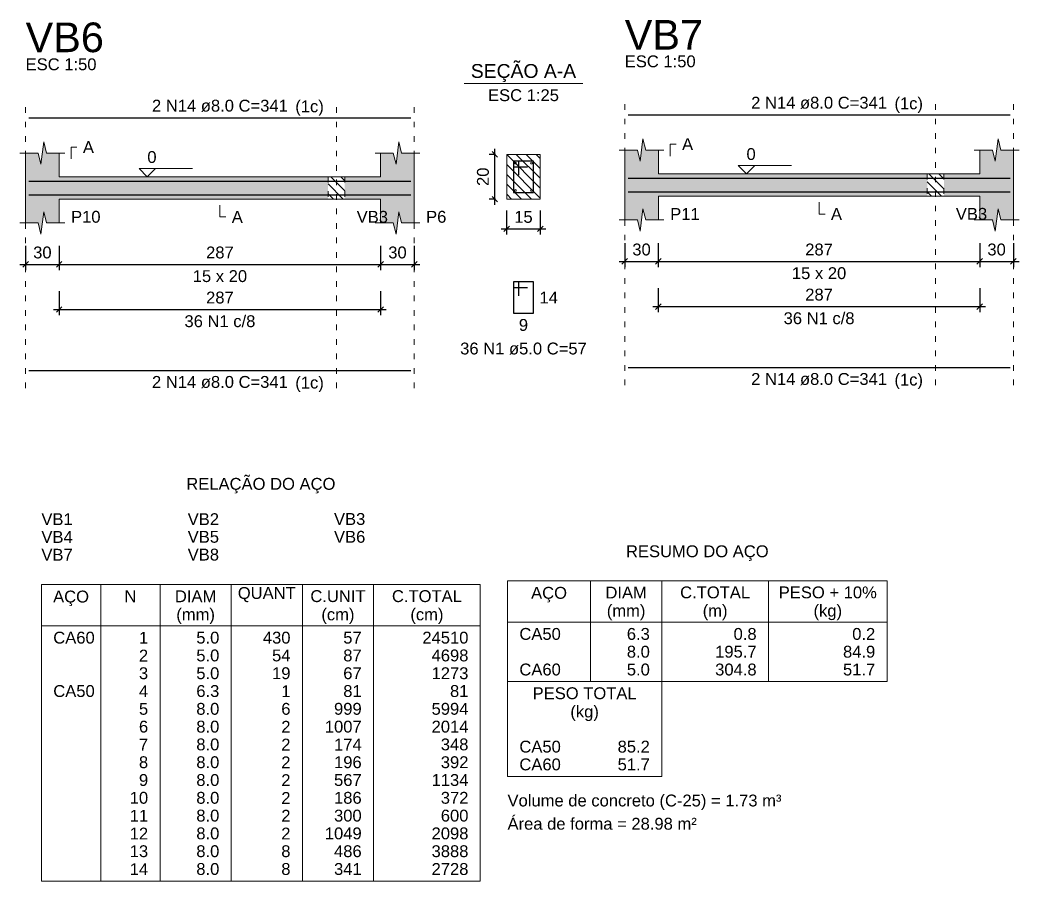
# Model space of a CAD drawing. Header units: inches. Extents: x -52 to 802, y -168 to 85.
# Drawn here: x 164.95 to 182.78, y -6.66 to 8.71 of the extents above; entities that cross this region are included whole.
import ezdxf

# ---------------------------------------------------------------- set-up
doc = ezdxf.new("R2010")
doc.units = ezdxf.units.IN
doc.header["$MEASUREMENT"] = 0
doc.linetypes.add('DOT2', pattern=[3.175, 0, -3.175])
for name, color, linetype, lineweight in [('Descrição da armadura', 7, 'Continuous', 5), ('DT-Barras na forma', 2, 'Continuous', 30), ('DT-Barras no corte', 5, 'Continuous', 5), ('DT-Barras rebatidas', 2, 'Continuous', 30), ('DT-Cotas', 9, 'Continuous', 5), ('DT-Forma', 5, 'Continuous', 5), ('DT-Hachura forma vigas', 252, 'Continuous', 5), ('DT-Hachura intersecção vigas', 9, 'Continuous', 5), ('DT-Hachura seção vigas', 252, 'Continuous', 5), ('DT-Pontilhado', 9, 'DOT2', 5), ('DT-Relação do aço', 9, 'Continuous', 5), ('DT-Textos', 7, 'Continuous', 5), ('DT-Título', 3, 'Continuous', 20), ('Textos armaduras', 7, 'Continuous', 5)]:
    doc.layers.add(name, color=color, linetype=linetype, lineweight=lineweight)
doc.styles.add('Arial', font='arial.ttf')
doc.styles.get("Standard").update_dxf_attribs({"font": 'arial.ttf'})
doc.dimstyles.new('UM_25.000000', dxfattribs={"dimtxt": 0.18, "dimasz": 0.1, "dimexe": 0.1, "dimexo": 0.2, "dimgap": 0, "dimtad": 1, "dimtih": 1, "dimtoh": 1, "dimdec": 1, "dimlfac": 25, "dimzin": 0, "dimdsep": 46, "dimtxsty": 'Standard', "dimcen": 0.09, "dimdle": 0.1, "dimadec": 1, "dimazin": 2, "dimtfac": 1, "dimtdec": 4, "dimtofl": 0, "dimtmove": 0, "dimatfit": 3, "dimfxl": 1, "dimtolj": 1, "dimarcsym": 0})
doc.dimstyles.new('UM_50.000000', dxfattribs={"dimtxt": 0.18, "dimasz": 0.1, "dimexe": 0.1, "dimexo": 0.2, "dimgap": 0, "dimtad": 1, "dimtih": 1, "dimtoh": 1, "dimdec": 1, "dimlfac": 50, "dimzin": 0, "dimdsep": 46, "dimtxsty": 'Standard', "dimcen": 0.09, "dimdle": 0.1, "dimadec": 1, "dimazin": 2, "dimtfac": 1, "dimtdec": 4, "dimtofl": 0, "dimtmove": 0, "dimatfit": 3, "dimfxl": 1, "dimtolj": 1, "dimarcsym": 0})
pattern_1 = [(135, (65.49591, -289.84204), (-0.08838835, -0.08838835), [])]

# ---------------------------------------------------------------- blocks, each defined once
blk = doc.blocks.new('_Oblique')
at = {"color": 0, "linetype": 'ByBlock', "lineweight": -2}
blk.add_line((-0.5, -0.5), (0.5, 0.5), dxfattribs=at)
blk = doc.blocks.new('*D522')
at = {"layer": 'Defpoints', "color": 0, "transparency": 16777216}
for p in [(175.743, 4.929), (176.343, 4.929), (176.343, 4.4)]:
    blk.add_point(p, dxfattribs=at)
at = {"layer": 'DT-Cotas', "color": 0, "lineweight": -2, "transparency": 16777216}
for p, q in [((175.743, 4.729), (175.743, 4.3)), ((176.343, 4.729), (176.343, 4.3)), ((175.643, 4.4), (176.443, 4.4))]:
    blk.add_line(p, q, dxfattribs=at)
at = {"layer": 'DT-Cotas', "color": 0, "lineweight": -2, "transparency": 16777216, "xscale": 0.1, "yscale": 0.1, "zscale": 0.1, "rotation": 180}
blk.add_blockref('_Oblique', (175.743, 4.4), dxfattribs=at)
at = {"layer": 'DT-Cotas', "color": 0, "lineweight": -2, "transparency": 16777216, "xscale": 0.1, "yscale": 0.1, "zscale": 0.1}
blk.add_blockref('_Oblique', (176.343, 4.4), dxfattribs=at)
at = {"layer": 'DT-Cotas', "transparency": 16777216, "insert": (176.043, 4.612), "char_height": 0.2118, "attachment_point": 5, "rotation": 0.0057, "style": 'Arial'}
blk.add_mtext('\\A1;30', dxfattribs=at)
blk = doc.blocks.new('*D523')
at = {"layer": 'Defpoints', "color": 0, "transparency": 16777216}
for p in [(176.343, 4.929), (182.083, 4.929), (182.083, 4.4)]:
    blk.add_point(p, dxfattribs=at)
at = {"layer": 'DT-Cotas', "color": 0, "lineweight": -2, "transparency": 16777216}
for p, q in [((176.343, 4.729), (176.343, 4.3)), ((182.083, 4.729), (182.083, 4.3)), ((176.243, 4.4), (182.183, 4.4))]:
    blk.add_line(p, q, dxfattribs=at)
at = {"layer": 'DT-Cotas', "color": 0, "lineweight": -2, "transparency": 16777216, "xscale": 0.1, "yscale": 0.1, "zscale": 0.1, "rotation": 180}
blk.add_blockref('_Oblique', (176.343, 4.4), dxfattribs=at)
at = {"layer": 'DT-Cotas', "color": 0, "lineweight": -2, "transparency": 16777216, "xscale": 0.1, "yscale": 0.1, "zscale": 0.1}
blk.add_blockref('_Oblique', (182.083, 4.4), dxfattribs=at)
at = {"layer": 'DT-Cotas', "transparency": 16777216, "insert": (179.213, 4.612), "char_height": 0.2118, "attachment_point": 5, "rotation": 0.0057, "style": 'Arial'}
blk.add_mtext('\\A1;287', dxfattribs=at)
blk = doc.blocks.new('*D524')
at = {"layer": 'Defpoints', "color": 0, "transparency": 16777216}
for p in [(182.083, 4.929), (182.683, 4.929), (182.683, 4.4)]:
    blk.add_point(p, dxfattribs=at)
at = {"layer": 'DT-Cotas', "color": 0, "lineweight": -2, "transparency": 16777216}
for p, q in [((182.083, 4.729), (182.083, 4.3)), ((182.683, 4.729), (182.683, 4.3)), ((181.983, 4.4), (182.783, 4.4))]:
    blk.add_line(p, q, dxfattribs=at)
at = {"layer": 'DT-Cotas', "color": 0, "lineweight": -2, "transparency": 16777216, "xscale": 0.1, "yscale": 0.1, "zscale": 0.1, "rotation": 180}
blk.add_blockref('_Oblique', (182.083, 4.4), dxfattribs=at)
at = {"layer": 'DT-Cotas', "color": 0, "lineweight": -2, "transparency": 16777216, "xscale": 0.1, "yscale": 0.1, "zscale": 0.1}
blk.add_blockref('_Oblique', (182.683, 4.4), dxfattribs=at)
at = {"layer": 'DT-Cotas', "transparency": 16777216, "insert": (182.383, 4.612), "char_height": 0.2118, "attachment_point": 5, "rotation": 0.0057, "style": 'Arial'}
blk.add_mtext('\\A1;30', dxfattribs=at)
blk = doc.blocks.new('*D525')
at = {"layer": 'Defpoints', "color": 0, "transparency": 16777216}
for p in [(176.343, 4.124), (182.083, 4.124), (182.083, 3.595)]:
    blk.add_point(p, dxfattribs=at)
at = {"layer": 'DT-Cotas', "color": 0, "lineweight": -2, "transparency": 16777216}
for p, q in [((176.343, 3.924), (176.343, 3.495)), ((182.083, 3.924), (182.083, 3.495)), ((176.243, 3.595), (182.183, 3.595))]:
    blk.add_line(p, q, dxfattribs=at)
at = {"layer": 'DT-Cotas', "color": 0, "lineweight": -2, "transparency": 16777216, "xscale": 0.1, "yscale": 0.1, "zscale": 0.1, "rotation": 180}
blk.add_blockref('_Oblique', (176.343, 3.595), dxfattribs=at)
at = {"layer": 'DT-Cotas', "color": 0, "lineweight": -2, "transparency": 16777216, "xscale": 0.1, "yscale": 0.1, "zscale": 0.1}
blk.add_blockref('_Oblique', (182.083, 3.595), dxfattribs=at)
at = {"layer": 'DT-Cotas', "transparency": 16777216, "insert": (179.213, 3.807), "char_height": 0.2118, "attachment_point": 5, "rotation": 0.0057, "style": 'Arial'}
blk.add_mtext('\\A1;287', dxfattribs=at)
blk = doc.blocks.new('*D1799')
at = {"layer": 'Defpoints', "color": 0, "transparency": 16777216}
for p in [(165.045, 4.877), (165.645, 4.877), (165.645, 4.347)]:
    blk.add_point(p, dxfattribs=at)
at = {"layer": 'DT-Cotas', "color": 0, "lineweight": -2, "transparency": 16777216}
for p, q in [((165.045, 4.677), (165.045, 4.247)), ((165.645, 4.677), (165.645, 4.247)), ((164.945, 4.347), (165.745, 4.347))]:
    blk.add_line(p, q, dxfattribs=at)
at = {"layer": 'DT-Cotas', "color": 0, "lineweight": -2, "transparency": 16777216, "xscale": 0.1, "yscale": 0.1, "zscale": 0.1, "rotation": 180}
blk.add_blockref('_Oblique', (165.045, 4.347), dxfattribs=at)
at = {"layer": 'DT-Cotas', "color": 0, "lineweight": -2, "transparency": 16777216, "xscale": 0.1, "yscale": 0.1, "zscale": 0.1}
blk.add_blockref('_Oblique', (165.645, 4.347), dxfattribs=at)
at = {"layer": 'DT-Cotas', "transparency": 16777216, "insert": (165.345, 4.559), "char_height": 0.2118, "attachment_point": 5, "rotation": 0.0057, "style": 'Arial'}
blk.add_mtext('\\A1;30', dxfattribs=at)
blk = doc.blocks.new('*D1800')
at = {"layer": 'Defpoints', "color": 0, "transparency": 16777216}
for p in [(165.645, 4.877), (171.385, 4.877), (171.385, 4.347)]:
    blk.add_point(p, dxfattribs=at)
at = {"layer": 'DT-Cotas', "color": 0, "lineweight": -2, "transparency": 16777216}
for p, q in [((165.645, 4.677), (165.645, 4.247)), ((171.385, 4.677), (171.385, 4.247)), ((165.545, 4.347), (171.485, 4.347))]:
    blk.add_line(p, q, dxfattribs=at)
at = {"layer": 'DT-Cotas', "color": 0, "lineweight": -2, "transparency": 16777216, "xscale": 0.1, "yscale": 0.1, "zscale": 0.1, "rotation": 180}
blk.add_blockref('_Oblique', (165.645, 4.347), dxfattribs=at)
at = {"layer": 'DT-Cotas', "color": 0, "lineweight": -2, "transparency": 16777216, "xscale": 0.1, "yscale": 0.1, "zscale": 0.1}
blk.add_blockref('_Oblique', (171.385, 4.347), dxfattribs=at)
at = {"layer": 'DT-Cotas', "transparency": 16777216, "insert": (168.515, 4.559), "char_height": 0.2118, "attachment_point": 5, "rotation": 0.0057, "style": 'Arial'}
blk.add_mtext('\\A1;287', dxfattribs=at)
blk = doc.blocks.new('*D1801')
at = {"layer": 'Defpoints', "color": 0, "transparency": 16777216}
for p in [(171.385, 4.877), (171.985, 4.877), (171.985, 4.347)]:
    blk.add_point(p, dxfattribs=at)
at = {"layer": 'DT-Cotas', "color": 0, "lineweight": -2, "transparency": 16777216}
for p, q in [((171.385, 4.677), (171.385, 4.247)), ((171.985, 4.677), (171.985, 4.247)), ((171.285, 4.347), (172.085, 4.347))]:
    blk.add_line(p, q, dxfattribs=at)
at = {"layer": 'DT-Cotas', "color": 0, "lineweight": -2, "transparency": 16777216, "xscale": 0.1, "yscale": 0.1, "zscale": 0.1, "rotation": 180}
blk.add_blockref('_Oblique', (171.385, 4.347), dxfattribs=at)
at = {"layer": 'DT-Cotas', "color": 0, "lineweight": -2, "transparency": 16777216, "xscale": 0.1, "yscale": 0.1, "zscale": 0.1}
blk.add_blockref('_Oblique', (171.985, 4.347), dxfattribs=at)
at = {"layer": 'DT-Cotas', "transparency": 16777216, "insert": (171.685, 4.559), "char_height": 0.2118, "attachment_point": 5, "rotation": 0.0057, "style": 'Arial'}
blk.add_mtext('\\A1;30', dxfattribs=at)
blk = doc.blocks.new('*D1802')
at = {"layer": 'Defpoints', "color": 0, "transparency": 16777216}
for p in [(165.645, 4.072), (171.385, 4.072), (171.385, 3.542)]:
    blk.add_point(p, dxfattribs=at)
at = {"layer": 'DT-Cotas', "color": 0, "lineweight": -2, "transparency": 16777216}
for p, q in [((165.645, 3.872), (165.645, 3.442)), ((171.385, 3.872), (171.385, 3.442)), ((165.545, 3.542), (171.485, 3.542))]:
    blk.add_line(p, q, dxfattribs=at)
at = {"layer": 'DT-Cotas', "color": 0, "lineweight": -2, "transparency": 16777216, "xscale": 0.1, "yscale": 0.1, "zscale": 0.1, "rotation": 180}
blk.add_blockref('_Oblique', (165.645, 3.542), dxfattribs=at)
at = {"layer": 'DT-Cotas', "color": 0, "lineweight": -2, "transparency": 16777216, "xscale": 0.1, "yscale": 0.1, "zscale": 0.1}
blk.add_blockref('_Oblique', (171.385, 3.542), dxfattribs=at)
at = {"layer": 'DT-Cotas', "transparency": 16777216, "insert": (168.515, 3.754), "char_height": 0.2118, "attachment_point": 5, "rotation": 0.0057, "style": 'Arial'}
blk.add_mtext('\\A1;287', dxfattribs=at)
blk = doc.blocks.new('*D1803')
at = {"layer": 'Defpoints', "color": 0, "transparency": 16777216}
for p in [(173.424, 6.312), (173.635, 6.312), (173.635, 5.512)]:
    blk.add_point(p, dxfattribs=at)
at = {"layer": 'DT-Cotas', "color": 0, "lineweight": -2, "transparency": 16777216}
for p, q in [((173.435, 6.312), (173.324, 6.312)), ((173.424, 5.412), (173.424, 6.412)), ((173.435, 5.512), (173.324, 5.512))]:
    blk.add_line(p, q, dxfattribs=at)
at = {"layer": 'DT-Cotas', "color": 0, "lineweight": -2, "transparency": 16777216, "xscale": 0.1, "yscale": 0.1, "zscale": 0.1}
for p, rotation in [((173.424, 6.312), 90), ((173.424, 5.512), 270)]:
    blk.add_blockref('_Oblique', p, dxfattribs=dict(at, rotation=rotation))
at = {"layer": 'DT-Cotas', "transparency": 16777216, "insert": (173.212, 5.912), "char_height": 0.2118, "attachment_point": 5, "rotation": 90, "style": 'Arial'}
blk.add_mtext('\\A1;20', dxfattribs=at)
blk = doc.blocks.new('*D1804')
at = {"layer": 'Defpoints', "color": 0, "transparency": 16777216}
for p in [(173.635, 5.512), (174.235, 5.512), (174.235, 4.982)]:
    blk.add_point(p, dxfattribs=at)
at = {"layer": 'DT-Cotas', "color": 0, "lineweight": -2, "transparency": 16777216}
for p, q in [((173.635, 5.312), (173.635, 4.882)), ((174.235, 5.312), (174.235, 4.882)), ((173.535, 4.982), (174.335, 4.982))]:
    blk.add_line(p, q, dxfattribs=at)
at = {"layer": 'DT-Cotas', "color": 0, "lineweight": -2, "transparency": 16777216, "xscale": 0.1, "yscale": 0.1, "zscale": 0.1, "rotation": 180}
blk.add_blockref('_Oblique', (173.635, 4.982), dxfattribs=at)
at = {"layer": 'DT-Cotas', "color": 0, "lineweight": -2, "transparency": 16777216, "xscale": 0.1, "yscale": 0.1, "zscale": 0.1}
blk.add_blockref('_Oblique', (174.235, 4.982), dxfattribs=at)
at = {"layer": 'DT-Cotas', "transparency": 16777216, "insert": (173.935, 5.194), "char_height": 0.2118, "attachment_point": 5, "rotation": 0.0057, "style": 'Arial'}
blk.add_mtext('\\A1;15', dxfattribs=at)

msp = doc.modelspace()

# ---------------------------------------------------------------- hatches: boundary and pattern name
at = {"layer": 'DT-Hachura forma vigas', "linetype": 'Continuous'}
for points in [[(165.6452, 5.512), (170.4452, 5.512), (170.4452, 5.912), (165.6452, 5.912), (165.6452, 6.3356), (165.4202, 6.3356), (165.3702, 6.5356), (165.3202, 6.1356), (165.2702, 6.3356), (165.0452, 6.3356), (165.0452, 5.912), (165.0452, 5.512), (165.0452, 5.0884), (165.2702, 5.0884), (165.3202, 4.8884), (165.3702, 5.2884), (165.4202, 5.0884), (165.6452, 5.0884), (165.6452, 5.512)], [(171.9852, 5.0884), (171.9852, 5.512), (171.9852, 5.912), (171.9852, 6.3356), (171.7602, 6.3356), (171.7102, 6.5356), (171.6602, 6.1356), (171.6102, 6.3356), (171.3852, 6.3356), (171.3852, 5.912), (170.7452, 5.912), (170.7452, 5.512), (171.3852, 5.512), (171.3852, 5.0884), (171.6102, 5.0884), (171.6602, 4.8884), (171.7102, 5.2884), (171.7602, 5.0884), (171.9852, 5.0884)], [(176.3433, 5.5647), (181.1433, 5.5647), (181.1433, 5.9647), (176.3433, 5.9647), (176.3433, 6.3883), (176.1183, 6.3883), (176.0683, 6.5883), (176.0183, 6.1883), (175.9683, 6.3883), (175.7433, 6.3883), (175.7433, 5.9647), (175.7433, 5.5647), (175.7433, 5.1411), (175.9683, 5.1411), (176.0183, 4.9411), (176.0683, 5.3411), (176.1183, 5.1411), (176.3433, 5.1411), (176.3433, 5.5647)], [(182.6833, 5.1411), (182.6833, 5.5647), (182.6833, 5.9647), (182.6833, 6.3883), (182.4583, 6.3883), (182.4083, 6.5883), (182.3583, 6.1883), (182.3083, 6.3883), (182.0833, 6.3883), (182.0833, 5.9647), (181.4433, 5.9647), (181.4433, 5.5647), (182.0833, 5.5647), (182.0833, 5.1411), (182.3083, 5.1411), (182.3583, 4.9411), (182.4083, 5.3411), (182.4583, 5.1411), (182.6833, 5.1411)]]:
    msp.add_hatch(color=256, dxfattribs=at).paths.add_polyline_path(points)
at = {"layer": 'DT-Hachura intersecção vigas', "linetype": 'Continuous'}
h = msp.add_hatch(dxfattribs=at)
h.set_pattern_fill('ANSI31', color=256, angle=90, style=0)
h.set_pattern_definition(pattern_1)
h.paths.add_polyline_path([(170.4452, 5.512), (170.7452, 5.512), (170.7452, 5.912), (170.4452, 5.912), (170.4452, 5.512)])
h = msp.add_hatch(dxfattribs=at)
h.set_pattern_fill('ANSI31', color=256, angle=90, style=0)
h.set_pattern_definition([(135, (65.57021, -289.7893), (-0.08838835, -0.08838835), [])])
h.paths.add_polyline_path([(181.1433, 5.5647), (181.4433, 5.5647), (181.4433, 5.9647), (181.1433, 5.9647), (181.1433, 5.5647)])
at = {"layer": 'DT-Hachura seção vigas', "linetype": 'Continuous'}
h = msp.add_hatch(dxfattribs=at)
h.set_pattern_fill('ANSI31', color=256, angle=90, style=0)
h.set_pattern_definition(pattern_1)
h.paths.add_polyline_path([(173.6353, 5.512), (173.6353, 5.512), (174.2353, 5.512), (174.2353, 6.312), (173.6353, 6.312), (173.6353, 5.512)])

# ---------------------------------------------------------------- linework, layer by layer
at = {"layer": 'DT-Barras na forma'}
for p, q in [((173.8553, 6.192), (173.7553, 6.192)), ((173.7553, 6.192), (173.7553, 5.632)), ((174.1153, 6.192), (173.7553, 6.192)), ((173.7553, 6.192), (173.7553, 6.092)), ((173.7553, 6.092), (174.0053, 6.092)), ((173.8553, 5.942), (173.8553, 6.192)), ((174.1153, 5.632), (174.1153, 6.192)), ((173.7553, 5.632), (174.1153, 5.632))]:
    msp.add_line(p, q, dxfattribs=at)
for points in [[(175.8033, 5.8867), (182.6233, 5.8867)], [(165.1052, 5.834), (171.9252, 5.834)], [(165.1052, 5.59), (171.9252, 5.59)], [(175.8033, 5.6427), (182.6233, 5.6427)]]:
    msp.add_lwpolyline(points, dxfattribs=at)
at = {"layer": 'DT-Barras no corte'}
for centre in [(173.7913, 6.156), (174.0793, 6.156), (173.7913, 5.668), (174.0793, 5.668)]:
    msp.add_circle(centre, 0.016, dxfattribs=at)
at = {"layer": 'DT-Barras rebatidas'}
for p, q in [((165.1052, 6.9636), (171.9252, 6.9636)), ((175.8033, 7.0163), (182.6233, 7.0163)), ((173.8553, 4.0353), (173.7553, 4.0353)), ((173.7553, 4.0353), (173.7553, 3.4753)), ((174.1153, 4.0353), (173.7553, 4.0353)), ((173.7553, 4.0353), (173.7553, 3.9353)), ((173.7553, 3.9353), (174.0053, 3.9353)), ((173.8553, 3.7853), (173.8553, 4.0353)), ((174.1153, 3.4753), (174.1153, 4.0353)), ((173.7553, 3.4753), (174.1153, 3.4753)), ((175.8033, 2.5081), (182.6233, 2.5081)), ((165.1052, 2.4553), (171.9252, 2.4553))]:
    msp.add_line(p, q, dxfattribs=at)
at = {"layer": 'DT-Forma'}
for p, q in [((165.3202, 6.1356), (165.3702, 6.5356)), ((165.3702, 6.5356), (165.4202, 6.3356)), ((171.6602, 6.1356), (171.7102, 6.5356)), ((171.7102, 6.5356), (171.7602, 6.3356)), ((176.0183, 6.1883), (176.0683, 6.5883)), ((176.0683, 6.5883), (176.1183, 6.3883)), ((182.3583, 6.1883), (182.4083, 6.5883)), ((182.4083, 6.5883), (182.4583, 6.3883)), ((164.9452, 6.3356), (165.2702, 6.3356)), ((165.0452, 5.912), (165.0452, 6.3356)), ((165.2702, 6.3356), (165.3202, 6.1356)), ((165.4202, 6.3356), (165.7452, 6.3356)), ((165.6452, 6.3356), (165.6452, 5.912)), ((171.2852, 6.3356), (171.6102, 6.3356)), ((171.3852, 5.912), (171.3852, 6.3356)), ((171.6102, 6.3356), (171.6602, 6.1356)), ((171.7602, 6.3356), (172.0852, 6.3356)), ((171.9852, 6.3356), (171.9852, 5.912)), ((174.2353, 6.312), (173.6353, 6.312)), ((173.6353, 6.312), (173.6353, 6.312)), ((173.6353, 6.312), (173.6353, 5.512)), ((174.2353, 5.512), (174.2353, 6.312)), ((174.2353, 6.312), (174.2353, 6.312)), ((175.6433, 6.3883), (175.9683, 6.3883)), ((175.7433, 5.9647), (175.7433, 6.3883)), ((175.9683, 6.3883), (176.0183, 6.1883)), ((176.1183, 6.3883), (176.4433, 6.3883)), ((176.3433, 6.3883), (176.3433, 5.9647)), ((181.9833, 6.3883), (182.3083, 6.3883)), ((182.0833, 5.9647), (182.0833, 6.3883)), ((182.3083, 6.3883), (182.3583, 6.1883)), ((182.4583, 6.3883), (182.7833, 6.3883)), ((182.6833, 6.3883), (182.6833, 5.9647)), ((165.6452, 5.912), (170.4452, 5.912)), ((170.4452, 5.912), (170.7452, 5.912)), ((170.7452, 5.912), (171.3852, 5.912)), ((176.3433, 5.9647), (181.1433, 5.9647)), ((181.1433, 5.9647), (181.4433, 5.9647)), ((181.4433, 5.9647), (182.0833, 5.9647)), ((175.7433, 5.5647), (175.7433, 5.1411)), ((176.3433, 5.1411), (176.3433, 5.5647)), ((176.3433, 5.5647), (181.1433, 5.5647)), ((181.1433, 5.5647), (181.4433, 5.5647)), ((181.4433, 5.5647), (182.0833, 5.5647)), ((182.0833, 5.5647), (182.0833, 5.1411)), ((182.6833, 5.1411), (182.6833, 5.5647)), ((165.0452, 5.512), (165.0452, 5.0884)), ((165.6452, 5.0884), (165.6452, 5.512)), ((165.6452, 5.512), (170.4452, 5.512)), ((170.4452, 5.512), (170.7452, 5.512)), ((170.7452, 5.512), (171.3852, 5.512)), ((171.3852, 5.512), (171.3852, 5.0884)), ((171.9852, 5.0884), (171.9852, 5.512)), ((173.6353, 5.512), (174.2353, 5.512)), ((173.6353, 5.512), (173.6353, 5.512)), ((174.2353, 5.512), (174.2353, 5.512)), ((165.3202, 4.8884), (165.3702, 5.2884)), ((165.3702, 5.2884), (165.4202, 5.0884)), ((171.6602, 4.8884), (171.7102, 5.2884)), ((171.7102, 5.2884), (171.7602, 5.0884)), ((176.0183, 4.9411), (176.0683, 5.3411)), ((176.0683, 5.3411), (176.1183, 5.1411)), ((182.3583, 4.9411), (182.4083, 5.3411)), ((182.4083, 5.3411), (182.4583, 5.1411)), ((164.9452, 5.0884), (165.2702, 5.0884)), ((165.2702, 5.0884), (165.3202, 4.8884)), ((165.4202, 5.0884), (165.7452, 5.0884)), ((171.2852, 5.0884), (171.6102, 5.0884)), ((171.6102, 5.0884), (171.6602, 4.8884)), ((171.7602, 5.0884), (172.0852, 5.0884)), ((175.6433, 5.1411), (175.9683, 5.1411)), ((175.9683, 5.1411), (176.0183, 4.9411)), ((176.1183, 5.1411), (176.4433, 5.1411)), ((181.9833, 5.1411), (182.3083, 5.1411)), ((182.3083, 5.1411), (182.3583, 4.9411)), ((182.4583, 5.1411), (182.7833, 5.1411))]:
    msp.add_line(p, q, dxfattribs=at)
at = {"layer": 'DT-Forma', "linetype": 'Continuous'}
for p, q in [((165.0452, 5.512), (165.0452, 5.912)), ((171.9852, 5.912), (171.9852, 5.512)), ((175.7433, 5.5647), (175.7433, 5.9647)), ((182.6833, 5.9647), (182.6833, 5.5647))]:
    msp.add_line(p, q, dxfattribs=at)
at = {"layer": 'DT-Pontilhado', "ltscale": 0.05}
for p, q in [((165.0452, 2.1376), (165.0452, 7.1754)), ((170.5952, 2.1376), (170.5952, 7.1754)), ((171.9852, 2.1376), (171.9852, 7.1754)), ((175.7433, 2.1904), (175.7433, 7.2281)), ((181.2933, 2.1904), (181.2933, 7.2281)), ((182.6833, 2.1904), (182.6833, 7.2281)), ((170.4452, 5.912), (170.4452, 5.512)), ((170.7452, 5.912), (170.7452, 5.512)), ((181.1433, 5.9647), (181.1433, 5.5647)), ((181.4433, 5.9647), (181.4433, 5.5647))]:
    msp.add_line(p, q, dxfattribs=at)
at = {"layer": 'DT-Relação do aço', "linetype": 'Continuous'}
for p, q in [((165.3277, -1.3658), (173.1643, -1.3658)), ((165.3277, -1.3658), (165.3277, -6.6608)), ((166.3867, -1.3658), (166.3867, -6.6608)), ((167.4457, -1.3658), (167.4457, -6.6608)), ((168.7165, -1.3658), (168.7165, -6.6608)), ((169.9873, -1.3658), (169.9873, -6.6608)), ((171.2581, -1.3658), (171.2581, -6.6608)), ((173.1643, -1.3658), (173.1643, -6.6608)), ((173.6503, -1.2994), (173.6503, -3.0997)), ((173.6503, -1.2994), (180.4279, -1.2994)), ((175.1329, -1.2994), (175.1329, -3.0997)), ((176.4037, -1.2994), (176.4037, -3.0997)), ((178.3099, -1.2994), (178.3099, -3.0997)), ((180.4279, -1.2994), (180.4279, -3.0997)), ((165.3277, -2.1071), (173.1643, -2.1071)), ((173.6503, -2.0407), (180.4279, -2.0407)), ((173.6503, -3.0997), (180.4279, -3.0997)), ((173.6503, -3.0997), (173.6503, -4.7941)), ((176.4037, -4.7941), (176.4037, -3.0997)), ((173.6503, -4.7941), (176.4037, -4.7941)), ((165.3277, -6.6608), (173.1643, -6.6608))]:
    msp.add_line(p, q, dxfattribs=at)
at = {"layer": 'DT-Textos'}
msp.add_line((172.8763, 7.5769), (174.9943, 7.5769), dxfattribs=at)
for points in [[(165.857, 6.2297), (165.857, 6.4415), (165.9629, 6.4415)], [(176.5551, 6.2824), (176.5551, 6.4942), (176.661, 6.4942)], [(178.0653, 6.113), (177.9171, 5.9647), (177.7688, 6.113), (178.7219, 6.113)], [(167.3672, 6.0602), (167.2189, 5.912), (167.0707, 6.0602), (168.0238, 6.0602)], [(168.5152, 5.4061), (168.5152, 5.1943), (168.6211, 5.1943)], [(179.2133, 5.4588), (179.2133, 5.247), (179.3192, 5.247)]]:
    msp.add_lwpolyline(points, dxfattribs=at)

# ---------------------------------------------------------------- texts
at = {"layer": 'Descrição da armadura', "linetype": 'Continuous', "char_height": 0.2118, "attachment_point": 8, "line_spacing_factor": 0.798, "style": 'Arial'}
for s, insert, width in [('2 N14 ø8.0 C=341', (179.2133, 7.1222), 4.8647), ('2 N14 ø8.0 C=341', (168.5152, 7.0695), 4.8647), ('36 N1 c/8', (168.5152, 3.2245), 2.539389), ('36 N1 c/8', (179.2133, 3.2773), 2.539389), ('2 N14 ø8.0 C=341', (168.5152, 2.1376), 4.8647), ('2 N14 ø8.0 C=341', (179.2133, 2.1904), 4.8647)]:
    msp.add_mtext(s, dxfattribs=dict(at, insert=insert, width=width))
at = {"layer": 'Descrição da armadura', "color": 7, "linetype": 'Continuous', "insert": (173.9353, 2.734), "char_height": 0.2118, "width": 4.534748, "attachment_point": 8, "line_spacing_factor": 0.798, "style": 'Arial'}
msp.add_mtext('36 N1 ø5.0 C=57', dxfattribs=at)
at = {"layer": 'DT-Relação do aço', "linetype": 'Continuous', "char_height": 0.2118, "line_spacing_factor": 0.798, "style": 'Arial'}
for s, insert, width, attachment_point in [('RELAÇÃO DO AÇO', (169.2463, 0.2584), 5.340655, 8), ('VB1', (165.3277, -0.3068), 1.121375, 7), ('VB2', (167.9399, -0.3068), 1.121375, 7), ('VB3', (170.5521, -0.3068), 1.121375, 7), ('VB4', (165.3277, -0.6245), 1.121375, 7), ('VB5', (167.9399, -0.6245), 1.121375, 7), ('VB6', (170.5521, -0.6245), 1.121375, 7), ('RESUMO DO AÇO', (177.0389, -0.9452), 5.109195, 8), ('VB7', (165.3277, -0.9422), 1.121375, 7), ('VB8', (167.9399, -0.9422), 1.121375, 7), ('QUANT', (169.3519, -1.6835), 2.076471, 8), ('AÇO', (174.3919, -1.6872), 1.285627, 8), ('DIAM', (175.7683, -1.6171), 1.483193, 8), ('C.TOTAL', (177.3568, -1.6171), 2.505206, 8), ('PESO + 10%', (179.3689, -1.6171), 3.512155, 8), ('AÇO', (165.8573, -1.7536), 1.285627, 8), ('N', (166.9162, -1.6835), 0.428446, 8), ('DIAM', (168.0811, -1.6835), 1.483193, 8), ('C.UNIT', (170.6227, -1.6835), 1.977398, 8), ('C.TOTAL', (172.2112, -1.6835), 2.505206, 8), ('(mm)', (168.0813, -2.0706), 1.383541, 8), ('(cm)', (170.6223, -2.0706), 1.185975, 8), ('(cm)', (172.2113, -2.0706), 1.185975, 8), ('(mm)', (175.7679, -2.0042), 1.383541, 8), ('(m)', (177.3569, -2.0042), 0.889337, 8), ('(kg)', (179.3689, -2.0042), 1.021723, 8), ('CA50', (173.8621, -2.3584), 1.484062, 7), ('6.3', (176.1919, -2.3584), 0.824737, 9), ('0.8', (178.0981, -2.3584), 0.824737, 9), ('0.2', (180.2161, -2.3584), 0.824737, 9), ('8.0', (176.1919, -2.6761), 0.824737, 9), ('195.7', (178.0981, -2.6761), 1.484642, 9), ('84.9', (180.2161, -2.6761), 1.154689, 9), ('CA60', (173.8621, -2.9938), 1.484062, 7), ('5.0', (176.1919, -2.9938), 0.824737, 9), ('304.8', (178.0981, -2.9938), 1.484642, 9), ('51.7', (180.2161, -2.9938), 1.154689, 9), ('PESO TOTAL', (175.027, -3.4174), 3.725364, 8), ('(kg)', (175.0269, -3.8052), 1.021723, 8), ('CA50', (173.8621, -4.3705), 1.484062, 7), ('85.2', (176.1919, -4.3705), 1.154689, 9), ('CA60', (173.8621, -4.6882), 1.484062, 7), ('51.7', (176.1919, -4.6882), 1.154689, 9), ('Volume de concreto (C-25) = 1.73 m³', (173.6499, -5.3932), 9.809933, 7), ('Área de forma = 28.98 m²', (173.6503, -5.7472), 6.776629, 7)]:
    msp.add_mtext(s, dxfattribs=dict(at, insert=insert, width=width, attachment_point=attachment_point))
at = {"layer": 'DT-Relação do aço', "color": 9, "linetype": 'Continuous', "char_height": 0.2118, "line_spacing_factor": 0.798, "style": 'Arial'}
for s, insert, width, attachment_point in [('CA60', (165.5395, -2.4248), 1.484062, 7), ('1', (167.2339, -2.4248), 0.329953, 9), ('5.0', (168.5047, -2.4248), 0.824737, 9), ('430', (169.7755, -2.4248), 0.989858, 9), ('57', (171.0463, -2.4248), 0.659905, 9), ('24510', (172.9525, -2.4248), 1.649763, 9), ('2', (167.2339, -2.7425), 0.329953, 9), ('5.0', (168.5047, -2.7425), 0.824737, 9), ('54', (169.7755, -2.7425), 0.659905, 9), ('87', (171.0463, -2.7425), 0.659905, 9), ('4698', (172.9525, -2.7425), 1.31981, 9), ('3', (167.2339, -3.0602), 0.329953, 9), ('5.0', (168.5047, -3.0602), 0.824737, 9), ('19', (169.7755, -3.0602), 0.659905, 9), ('67', (171.0463, -3.0602), 0.659905, 9), ('1273', (172.9525, -3.0602), 1.31981, 9), ('CA50', (165.5395, -3.3779), 1.484062, 7), ('4', (167.2339, -3.3779), 0.329953, 9), ('6.3', (168.5047, -3.3779), 0.824737, 9), ('1', (169.7755, -3.3779), 0.329953, 9), ('81', (171.0463, -3.3779), 0.659905, 9), ('81', (172.9525, -3.3779), 0.659905, 9), ('5', (167.2339, -3.6956), 0.329953, 9), ('8.0', (168.5047, -3.6956), 0.824737, 9), ('6', (169.7755, -3.6956), 0.329953, 9), ('999', (171.0463, -3.6956), 0.989858, 9), ('5994', (172.9525, -3.6956), 1.31981, 9), ('6', (167.2339, -4.0133), 0.329953, 9), ('8.0', (168.5047, -4.0133), 0.824737, 9), ('2', (169.7755, -4.0133), 0.329953, 9), ('1007', (171.0463, -4.0133), 1.31981, 9), ('2014', (172.9525, -4.0133), 1.31981, 9), ('7', (167.2339, -4.331), 0.329953, 9), ('8.0', (168.5047, -4.331), 0.824737, 9), ('2', (169.7755, -4.331), 0.329953, 9), ('174', (171.0463, -4.331), 0.989858, 9), ('348', (172.9525, -4.331), 0.989858, 9), ('8', (167.2339, -4.6487), 0.329953, 9), ('8.0', (168.5047, -4.6487), 0.824737, 9), ('2', (169.7755, -4.6487), 0.329953, 9), ('196', (171.0463, -4.6487), 0.989858, 9), ('392', (172.9525, -4.6487), 0.989858, 9), ('9', (167.2339, -4.9664), 0.329953, 9), ('8.0', (168.5047, -4.9664), 0.824737, 9), ('2', (169.7755, -4.9664), 0.329953, 9), ('567', (171.0463, -4.9664), 0.989858, 9), ('1134', (172.9525, -4.9664), 1.31981, 9), ('10', (167.2339, -5.2841), 0.659905, 9), ('8.0', (168.5047, -5.2841), 0.824737, 9), ('2', (169.7755, -5.2841), 0.329953, 9), ('186', (171.0463, -5.2841), 0.989858, 9), ('372', (172.9525, -5.2841), 0.989858, 9), ('11', (167.2339, -5.6018), 0.659905, 9), ('8.0', (168.5047, -5.6018), 0.824737, 9), ('2', (169.7755, -5.6018), 0.329953, 9), ('300', (171.0463, -5.6018), 0.989858, 9), ('600', (172.9525, -5.6018), 0.989858, 9), ('12', (167.2339, -5.9195), 0.659905, 9), ('8.0', (168.5047, -5.9195), 0.824737, 9), ('2', (169.7755, -5.9195), 0.329953, 9), ('1049', (171.0463, -5.9195), 1.31981, 9), ('2098', (172.9525, -5.9195), 1.31981, 9), ('13', (167.2339, -6.2372), 0.659905, 9), ('8.0', (168.5047, -6.2372), 0.824737, 9), ('8', (169.7755, -6.2372), 0.329953, 9), ('486', (171.0463, -6.2372), 0.989858, 9), ('3888', (172.9525, -6.2372), 1.31981, 9), ('14', (167.2339, -6.5549), 0.659905, 9), ('8.0', (168.5047, -6.5549), 0.824737, 9), ('8', (169.7755, -6.5549), 0.329953, 9), ('341', (171.0463, -6.5549), 0.989858, 9), ('2728', (172.9525, -6.5549), 1.31981, 9)]:
    msp.add_mtext(s, dxfattribs=dict(at, insert=insert, width=width, attachment_point=attachment_point))
at = {"layer": 'DT-Textos', "line_spacing_factor": 0.798, "style": 'Arial'}
for s, insert, char_height, width, attachment_point in [('ESC 1:50', (165.0452, 7.8108), 0.2118, 3.045677, 7), ('ESC 1:50', (175.7433, 7.8635), 0.2118, 3.045677, 7), ('SEÇÃO A-A', (173.9349, 7.601), 0.2471, 3.875022, 8), ('ESC 1:25', (173.9353, 7.2592), 0.2118, 3.045677, 8), ('(1c)', (180.5592, 7.0527), 0.2118, 1.225428, 7), ('(1c)', (169.8609, 7), 0.2118, 1.225428, 7), ('A', (166.0688, 6.3356), 0.2118, 0.474606, 7), ('A', (176.7669, 6.3883), 0.2118, 0.474606, 7), ('0', (177.9171, 6.2083), 0.2118, 0.395737, 7), ('0', (167.2189, 6.1555), 0.2118, 0.395737, 7), ('P11', (176.5551, 5.1411), 0.2118, 1.266079, 7), ('A', (179.4251, 5.1411), 0.2118, 0.474606, 7), ('VB3', (181.6551, 5.1411), 0.2118, 1.344948, 7), ('P10', (165.857, 5.0884), 0.2118, 0.870342, 7), ('A', (168.727, 5.0884), 0.2118, 0.474606, 7), ('VB3', (170.957, 5.0884), 0.2118, 1.344948, 7), ('P6', (172.197, 5.0884), 0.2118, 0.870342, 7), ('15 x 20', (179.2133, 4.0821), 0.2118, 2.334116, 8), ('15 x 20', (168.5152, 4.0294), 0.2118, 2.334116, 8), ('(1c)', (169.8609, 2.068), 0.2118, 1.225428, 7), ('(1c)', (180.5592, 2.1207), 0.2118, 1.225428, 7)]:
    msp.add_mtext(s, dxfattribs=dict(at, insert=insert, char_height=char_height, width=width, attachment_point=attachment_point))
at = {"layer": 'DT-Título', "char_height": 0.5295, "width": 2.689897, "attachment_point": 7, "line_spacing_factor": 0.798, "style": 'Arial'}
for s, insert in [('VB6', (165.0452, 8.1285)), ('VB7', (175.7433, 8.1812))]:
    msp.add_mtext(s, dxfattribs=dict(at, insert=insert))
at = {"layer": 'Textos armaduras', "color": 7, "linetype": 'Continuous', "char_height": 0.2118, "attachment_point": 7, "line_spacing_factor": 0.798, "style": 'Arial'}
for s, insert, width in [('14', (174.2212, 3.6494), 0.659905), ('9', (173.8528, 3.1576), 0.329953)]:
    msp.add_mtext(s, dxfattribs=dict(at, insert=insert, width=width))

# ---------------------------------------------------------------- dimensions: what is measured, and where the dimension line sits
at = {"layer": 'DT-Cotas'}
dim = msp.add_linear_dim(base=(173.4235, 6.312), p1=(173.6353, 5.512), p2=(173.6353, 6.312), angle=90, dimstyle='UM_25.000000', override={"dimtxt": 0.2118, "dimasz": 0.1, "dimexe": 0.1, "dimexo": 0.2, "dimtad": 1, "dimtih": 0, "dimtoh": 0, "dimdec": 1, "dimlfac": 25, "dimzin": 8, "dimtxsty": 'Arial', "dimblk": 'Oblique', "dimblk1": 'Oblique', "dimblk2": 'Oblique', "dimsah": 1, "dimdle": 0.1, "dimse1": 0, "dimse2": 0, "dimclrt": 256, "dimadec": 1, "dimazin": 3, "dimtmove": 2, "dimldrblk": 'Oblique'}, dxfattribs=at)
dim.commit()
dim.dimension.update_dxf_attribs({"geometry": '*D1803', "text_midpoint": (173.2117, 5.912), "dimtype": 160, "text_rotation": 90})
for base, p1, p2, dimstyle, override, picture, middle in [((174.2353, 4.9825), (173.6353, 5.512), (174.2353, 5.512), 'UM_25.000000', {"dimtxt": 0.2118, "dimasz": 0.1, "dimexe": 0.1, "dimexo": 0.2, "dimtad": 1, "dimtih": 0, "dimtoh": 0, "dimdec": 1, "dimlfac": 25, "dimzin": 8, "dimtxsty": 'Arial', "dimblk": 'Oblique', "dimblk1": 'Oblique', "dimblk2": 'Oblique', "dimsah": 1, "dimdle": 0.1, "dimse1": 0, "dimse2": 0, "dimclrt": 256, "dimadec": 1, "dimazin": 3, "dimtmove": 2, "dimldrblk": 'Oblique'}, '*D1804', (173.9353, 5.1943)), ((165.6452, 4.3471), (165.0452, 4.8766), (165.6452, 4.8766), 'UM_50.000000', {"dimtxt": 0.2118, "dimasz": 0.1, "dimexe": 0.1, "dimexo": 0.2, "dimtad": 1, "dimtih": 0, "dimtoh": 0, "dimdec": 1, "dimlfac": 50, "dimzin": 8, "dimtxsty": 'Arial', "dimblk": 'Oblique', "dimblk1": 'Oblique', "dimblk2": 'Oblique', "dimsah": 1, "dimdle": 0.1, "dimse1": 0, "dimse2": 0, "dimclrt": 256, "dimadec": 1, "dimazin": 3, "dimtmove": 2, "dimldrblk": 'Oblique'}, '*D1799', (165.3452, 4.5589)), ((171.3852, 4.3471), (165.6452, 4.8766), (171.3852, 4.8766), 'UM_50.000000', {"dimtxt": 0.2118, "dimasz": 0.1, "dimexe": 0.1, "dimexo": 0.2, "dimtad": 1, "dimtih": 0, "dimtoh": 0, "dimdec": 1, "dimlfac": 50, "dimzin": 8, "dimtxsty": 'Arial', "dimblk": 'Oblique', "dimblk1": 'Oblique', "dimblk2": 'Oblique', "dimsah": 1, "dimdle": 0.1, "dimse1": 0, "dimse2": 0, "dimclrt": 256, "dimadec": 1, "dimazin": 3, "dimtmove": 2, "dimldrblk": 'Oblique'}, '*D1800', (168.5152, 4.5589)), ((171.9852, 4.3471), (171.3852, 4.8766), (171.9852, 4.8766), 'UM_50.000000', {"dimtxt": 0.2118, "dimasz": 0.1, "dimexe": 0.1, "dimexo": 0.2, "dimtad": 1, "dimtih": 0, "dimtoh": 0, "dimdec": 1, "dimlfac": 50, "dimzin": 8, "dimtxsty": 'Arial', "dimblk": 'Oblique', "dimblk1": 'Oblique', "dimblk2": 'Oblique', "dimsah": 1, "dimdle": 0.1, "dimse1": 0, "dimse2": 0, "dimclrt": 256, "dimadec": 1, "dimazin": 3, "dimtmove": 2, "dimldrblk": 'Oblique'}, '*D1801', (171.6852, 4.5589)), ((176.3433, 4.3998), (175.7433, 4.9293), (176.3433, 4.9293), 'UM_50.000000', {"dimtxt": 0.2118, "dimasz": 0.1, "dimexe": 0.1, "dimexo": 0.2, "dimtad": 1, "dimtih": 0, "dimtoh": 0, "dimdec": 1, "dimlfac": 50, "dimzin": 8, "dimtxsty": 'Arial', "dimblk": 'Oblique', "dimblk1": 'Oblique', "dimblk2": 'Oblique', "dimsah": 1, "dimdle": 0.1, "dimse1": 0, "dimse2": 0, "dimclrt": 256, "dimadec": 1, "dimazin": 3, "dimtmove": 2, "dimldrblk": 'Oblique'}, '*D522', (176.0433, 4.6116)), ((182.0833, 4.3998), (176.3433, 4.9293), (182.0833, 4.9293), 'UM_50.000000', {"dimtxt": 0.2118, "dimasz": 0.1, "dimexe": 0.1, "dimexo": 0.2, "dimtad": 1, "dimtih": 0, "dimtoh": 0, "dimdec": 1, "dimlfac": 50, "dimzin": 8, "dimtxsty": 'Arial', "dimblk": 'Oblique', "dimblk1": 'Oblique', "dimblk2": 'Oblique', "dimsah": 1, "dimdle": 0.1, "dimse1": 0, "dimse2": 0, "dimclrt": 256, "dimadec": 1, "dimazin": 3, "dimtmove": 2, "dimldrblk": 'Oblique'}, '*D523', (179.2133, 4.6116)), ((182.6833, 4.3998), (182.0833, 4.9293), (182.6833, 4.9293), 'UM_50.000000', {"dimtxt": 0.2118, "dimasz": 0.1, "dimexe": 0.1, "dimexo": 0.2, "dimtad": 1, "dimtih": 0, "dimtoh": 0, "dimdec": 1, "dimlfac": 50, "dimzin": 8, "dimtxsty": 'Arial', "dimblk": 'Oblique', "dimblk1": 'Oblique', "dimblk2": 'Oblique', "dimsah": 1, "dimdle": 0.1, "dimse1": 0, "dimse2": 0, "dimclrt": 256, "dimadec": 1, "dimazin": 3, "dimtmove": 2, "dimldrblk": 'Oblique'}, '*D524', (182.3833, 4.6116)), ((182.0833, 3.595), (176.3433, 4.1245), (182.0833, 4.1245), 'UM_50.000000', {"dimtxt": 0.2118, "dimasz": 0.1, "dimexe": 0.1, "dimexo": 0.2, "dimtad": 1, "dimtih": 0, "dimtoh": 0, "dimdec": 1, "dimlfac": 50, "dimzin": 8, "dimtxsty": 'Arial', "dimblk": 'Oblique', "dimblk1": 'Oblique', "dimblk2": 'Oblique', "dimsah": 1, "dimdle": 0.1, "dimse1": 0, "dimse2": 0, "dimclrt": 256, "dimadec": 1, "dimazin": 3, "dimtmove": 2, "dimldrblk": 'Oblique'}, '*D525', (179.2133, 3.8068)), ((171.3852, 3.5422), (165.6452, 4.0717), (171.3852, 4.0717), 'UM_50.000000', {"dimtxt": 0.2118, "dimasz": 0.1, "dimexe": 0.1, "dimexo": 0.2, "dimtad": 1, "dimtih": 0, "dimtoh": 0, "dimdec": 1, "dimlfac": 50, "dimzin": 8, "dimtxsty": 'Arial', "dimblk": 'Oblique', "dimblk1": 'Oblique', "dimblk2": 'Oblique', "dimsah": 1, "dimdle": 0.1, "dimse1": 0, "dimse2": 0, "dimclrt": 256, "dimadec": 1, "dimazin": 3, "dimtmove": 2, "dimldrblk": 'Oblique'}, '*D1802', (168.5152, 3.754))]:
    dim = msp.add_linear_dim(base=base, p1=p1, p2=p2, dimstyle=dimstyle, override=override, dxfattribs=at)
    dim.commit()
    dim.dimension.update_dxf_attribs({"geometry": picture, "text_midpoint": middle, "dimtype": 160, "text_rotation": 0.00573})

doc.saveas('drawing.dxf')
